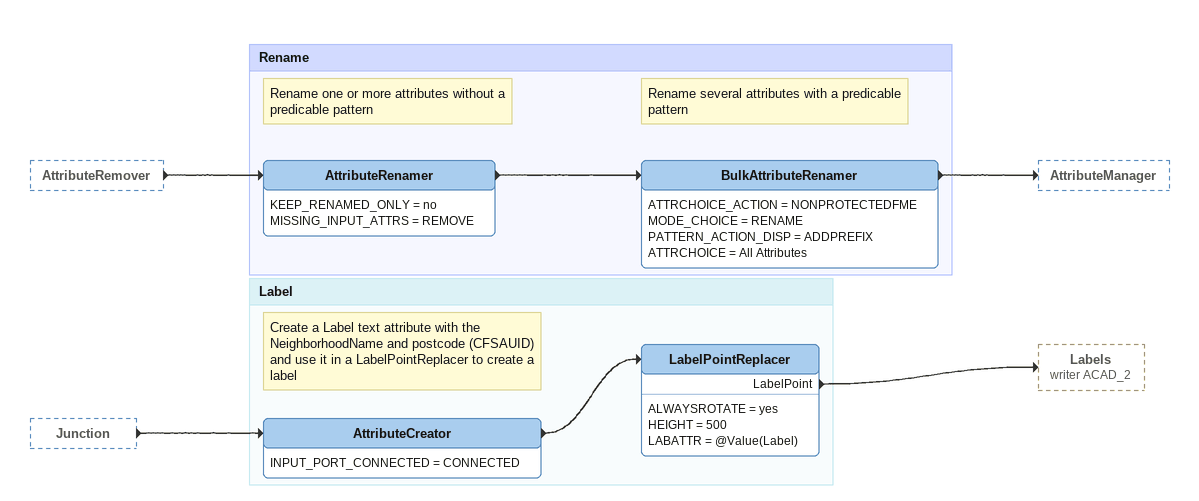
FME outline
AttributeRemover [outside]
    -> AttributeRenamer
Junction [outside]
    -> AttributeCreator

Bookmark: Rename
Note: Rename one or more attributes without a predicable pattern
AttributeRenamer
    KEEP_RENAMED_ONLY = no
    MISSING_INPUT_ATTRS = REMOVE
    -> BulkAttributeRenamer
Note: Rename several attributes with a predicable pattern
BulkAttributeRenamer
    ATTRCHOICE_ACTION = NONPROTECTEDFME
    MODE_CHOICE = RENAME
    PATTERN_ACTION_DISP = ADDPREFIX
    ATTRCHOICE = All Attributes
    -> AttributeManager

Bookmark: Label
Note: Create a Label text attribute with the NeighborhoodName and postcode (CFSAUID) and use it in a LabelPointReplacer to create a label
AttributeCreator
    INPUT_PORT_CONNECTED = CONNECTED
    -> LabelPointReplacer
LabelPointReplacer
    ALWAYSROTATE = yes
    HEIGHT = 500
    LABATTR = @Value(Label)
    LabelPoint -> Labels (writer ACAD_2)
